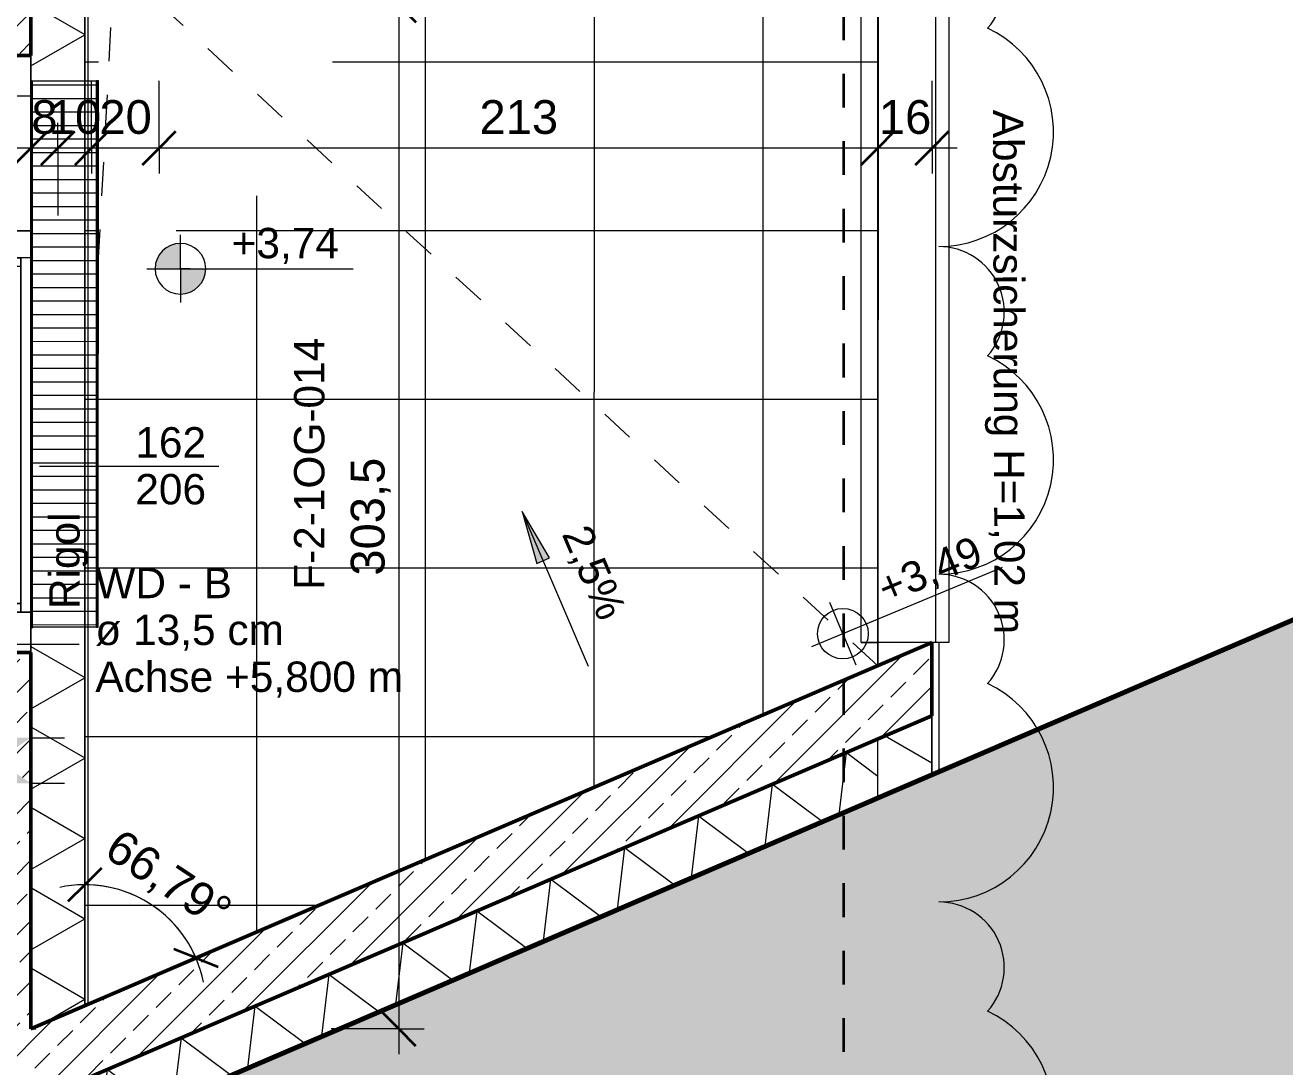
# Model space of a CAD drawing. Header units: metres. Extents: x -67.4 to -27.2, y 43.9 to 89.6.
# Drawn here: x -40.036 to -36.302, y 49.53 to 52.619 of the extents above; entities that cross this region are included whole.
import ezdxf

# ---------------------------------------------------------------- set-up
doc = ezdxf.new("R2010")
doc.units = ezdxf.units.M
for name, pattern in [('Strich Punkt Mittel', [0.015875, 0.00635, -0.004763, 0, -0.004763]), ('Verdeckt', [0.003, 0.002, -0.001]), ('Verdeckt Unten', [0.005, 0.003, -0.002])]:
    doc.linetypes.add(name, pattern=pattern)
for name, color, linetype, lineweight in [('A-DETL-GENF_', 92, 'Continuous', 13), ('A-GLAZ-IDEN_', 152, 'Continuous', 9), ('A_2D', 7, 'Continuous', 13), ('A_Bemassung-50_', 4, 'Continuous', 9), ('A_Bemassung_', 4, 'Continuous', 9), ('A_Beschriftung_', 7, 'Continuous', 9), ('A_Decken', 8, 'Continuous', 13), ('A_Durchbruch', 7, 'Verdeckt', 5), ('A_Gelaender', 7, 'Continuous', 13), ('A_Grundstuecksgrenze', 5, 'Continuous', 70), ('A_Hilfe', 1, 'Continuous', 5), ('A_Raeume_', 7, 'Continuous', 5), ('A_Raster_', 1, 'Continuous', 9), ('A_Waende', 7, 'Continuous', 13), ('G-ANNO-DIMS_', 111, 'Continuous', 9), ('G-ANNO-REVC_', 71, 'Continuous', 9), ('M-EQPM', 50, 'Continuous', 5), ('M-EQPM-IDEN_', 50, 'Continuous', 9), ('Text', 130, 'Continuous', 9)]:
    doc.layers.add(name, color=color, linetype=linetype, lineweight=lineweight)
doc.styles.add('Arial_2', font='arial.ttf', dxfattribs={"height": 0.09})
doc.styles.add('Arial_5', font='arial.ttf', dxfattribs={"height": 0.1})
doc.dimstyles.new('WGA-Bemaßung_1', dxfattribs={"dimscale": 0.3048, "dimtxt": 0.102026, "dimasz": 0.328084, "dimexe": 0.246063, "dimexo": 0.246063, "dimgap": 0.04101, "dimtad": 1, "dimdec": 1, "dimlfac": 100, "dimrnd": 0.1, "dimdsep": 46, "dimtxsty": 'Arial_5', "dimblk1": 'OBLIQUE', "dimblk2": 'OBLIQUE', "dimsah": 1, "dimcen": 0.09, "dimdle": 0.246063, "dimazin": 2, "dimtfac": 1, "dimtdec": 4, "dimtix": 1, "dimtmove": 0, "dimatfit": 3, "dimfxl": 1, "dimtvp": 1, "dimtolj": 1, "dimtzin": 0, "dimarcsym": 2})
doc.dimstyles.new('WGA-Bemaßung_5', dxfattribs={"dimscale": 0.3048, "dimtxt": 0.102026, "dimasz": 0.328084, "dimexe": 0.246063, "dimexo": 0.0625, "dimgap": 0.04101, "dimtad": 1, "dimdec": 1, "dimlfac": 100, "dimrnd": 0.5, "dimdsep": 46, "dimtxsty": 'Arial_5', "dimblk1": 'OBLIQUE', "dimblk2": 'OBLIQUE', "dimsah": 1, "dimcen": 0.09, "dimdle": 0.246063, "dimazin": 2, "dimtfac": 1, "dimtdec": 4, "dimtix": 1, "dimtmove": 0, "dimatfit": 3, "dimfxl": 0.656168, "dimfxlon": 1, "dimtvp": 1, "dimtolj": 1, "dimtzin": 0, "dimarcsym": 2})
pattern_1 = [(45, (0, 0), (-0.08980256, 0.08980256), []), (45, (0.0898, 0), (-0.08980256, 0.08980256), [0.0635, -0.03175])]

# ---------------------------------------------------------------- blocks, each defined once
blk = doc.blocks.new('Typ des oberen Holms - Oberer Geländerholm_Innen_-3408985-263_PP_01OG_BT2')
at = {"layer": 'A_Gelaender', "lineweight": 5}
for p, q in [((-15.1136, 61.332), (-13.3118, 65.6517)), ((-13.2656, 65.6324), (-15.0674, 61.3128)), ((-15.0674, 61.3128), (-15.1136, 61.332))]:
    blk.add_line(p, q, dxfattribs=at)
blk = doc.blocks.new('Typ des oberen Holms - Oberer Geländerholm_Innen_-V3-263_PP_01OG_BT2')
at = {"layer": 'A_Gelaender', "lineweight": 5}
for p, q in [((-15.1136, 61.332), (-13.3118, 65.6517)), ((-15.0674, 61.3128), (-13.2656, 65.6324)), ((-15.1136, 61.332), (-15.0674, 61.3128))]:
    blk.add_line(p, q, dxfattribs=at)
blk = doc.blocks.new('HLS_Rigol - 20x8cm-V62-263_PP_01OG_BT2')
at = {"layer": 'M-EQPM'}
h = blk.add_hatch(dxfattribs=at)
h.set_pattern_fill('FP_108', color=256, style=0, pattern_type=2)
h.set_pattern_definition([(270, (0, 0.6096), (0.04, 0), [])])
h.paths.add_polyline_path([(0, -0.095), (1.62, -0.095), (1.62, 0.095), (0, 0.095), (0, -0.0801)])
for p, q in [((0, 0.1), (1.62, 0.1)), ((0, 0.1), (1.62, 0.1)), ((0, 0.097), (1.62, 0.097)), ((0, 0.095), (1.62, 0.095)), ((0, -0.095), (0, -0.06)), ((1.62, -0.06), (1.62, -0.095)), ((0, -0.095), (1.62, -0.095)), ((0, -0.097), (0, -0.095)), ((0, -0.095), (0, -0.1)), ((0, -0.1), (0, -0.097)), ((0, -0.097), (1.62, -0.097)), ((0, -0.1), (1.62, -0.1)), ((0, -0.1), (1.62, -0.1)), ((0, -0.1), (1.62, -0.1)), ((1.62, -0.1), (1.62, -0.095)), ((1.62, -0.095), (1.62, -0.097)), ((1.62, -0.097), (1.62, -0.1))]:
    blk.add_line(p, q, dxfattribs=at)
blk = doc.blocks.new('Allg_Nachströmöffnung1 - DN 135-V96-263_PP_01OG_BT2')
at = {"layer": 'A-DETL-GENF_', "linetype": 'Verdeckt', "lineweight": 5}
for points in [[(0.0575, -0.1), (0.0575, -0.1), (0.125, 0), (0.0575, 0.0999), (0.0575, 0.0305)], [(0.125, 0), (0.1925, -0.1), (0.1925, 0.0999), (0.1577, 0.0485)]]:
    blk.add_hatch(color=256, dxfattribs=at).paths.add_polyline_path(points)
at = {"layer": 'A_Durchbruch'}
for p, q in [((0.0575, 0.1), (0.0575, -0.26)), ((0.1925, 0.1), (0.1925, -0.26))]:
    blk.add_line(p, q, dxfattribs=at)
blk = doc.blocks.new('Fens_Tuer_2tlg - DK_DF_SL_1770x2520_Terrassentür dicke Aufbau NEU 2-V125-263_PP_01OG_BT2')
at = {"layer": 'A_2D', "lineweight": 5}
for p, q in [((-0.765, 0), (-0.765, 1.05)), ((-0.885, 0.1), (0.885, 0.1)), ((-0.885, 0.1), (0.885, 0.1)), ((-0.885, 0.1), (0.885, 0.1)), ((-0.885, -0.1), (-0.885, 0.1)), ((-0.885, 0.1), (-0.885, -0.1)), ((0.885, 0.1), (0.885, -0.1)), ((0.885, -0.1), (0.885, 0.1)), ((-0.785, 0.02), (-0.74, 0.02)), ((-0.785, 0), (-0.785, 0.02)), ((-0.785, 0.02), (-0.785, 0)), ((0.305, 0.02), (-0.785, 0.02)), ((-0.74, 0.02), (-0.74, -0.07)), ((-0.74, -0.07), (-0.74, 0.02)), ((-0.74, 0.02), (0.26, 0.02)), ((0.26, 0.02), (0.305, 0.02)), ((0.26, -0.07), (0.26, 0.02)), ((0.26, -0.07), (0.26, 0.02)), ((0.305, 0.02), (0.305, 0)), ((0.305, 0.02), (0.305, 0)), ((-0.885, -0.1), (-0.885, 0)), ((-0.885, 0), (-0.765, 0)), ((-0.885, 0), (0.885, 0)), ((-0.885, -0.1), (-0.885, 0)), ((-0.765, 0), (-0.785, 0)), ((-0.785, 0), (0.305, 0)), ((-0.765, -0.07), (-0.765, 0)), ((-0.765, 0), (-0.765, -0.07)), ((0.285, 0), (-0.765, 0)), ((-0.765, 0), (-0.765, -0.1)), ((0.285, 0), (-0.765, 0)), ((-0.765, -0.1), (-0.765, 0)), ((-0.74, -0.018), (0.26, -0.018)), ((-0.74, -0.032), (-0.74, -0.018)), ((-0.74, -0.018), (-0.74, -0.032)), ((0.26, -0.018), (-0.74, -0.018)), ((0.26, -0.032), (-0.74, -0.032)), ((-0.74, -0.032), (0.26, -0.032)), ((0.26, -0.018), (0.26, -0.032)), ((0.26, -0.032), (0.26, -0.018)), ((0.285, 0), (0.285, -0.07)), ((0.305, 0), (0.285, 0)), ((0.285, 0), (0.285, -0.07)), ((0.285, -0.1), (0.285, 0)), ((0.285, 0), (0.365, 0)), ((0.285, -0.1), (0.285, 0)), ((0.365, 0), (0.365, -0.1)), ((0.765, 0), (0.365, 0)), ((0.365, -0.1), (0.365, 0)), ((0.765, -0.1), (0.765, 0)), ((0.765, 0), (0.885, 0)), ((0.765, -0.1), (0.765, 0)), ((0.885, 0), (0.885, -0.1)), ((0.885, -0.1), (0.885, 0)), ((-0.74, -0.07), (-0.765, -0.07)), ((-0.765, -0.07), (0.285, -0.07)), ((0.26, -0.07), (-0.74, -0.07)), ((0.285, -0.07), (0.26, -0.07)), ((0.365, -0.043), (0.765, -0.043)), ((0.365, -0.057), (0.365, -0.043)), ((0.365, -0.043), (0.365, -0.057)), ((0.765, -0.043), (0.365, -0.043)), ((0.765, -0.057), (0.365, -0.057)), ((0.365, -0.057), (0.765, -0.057)), ((0.765, -0.043), (0.765, -0.057)), ((0.765, -0.057), (0.765, -0.043)), ((-0.885, -0.1), (0.885, -0.1)), ((0.885, -0.1), (-0.885, -0.1)), ((-0.765, -0.1), (-0.885, -0.1)), ((0.885, -0.1), (-0.885, -0.1)), ((-0.765, -0.1), (0.285, -0.1)), ((0.365, -0.1), (0.285, -0.1)), ((0.365, -0.1), (0.765, -0.1)), ((0.885, -0.1), (0.765, -0.1)), ((-0.81, -0.26), (0.81, -0.26))]:
    blk.add_line(p, q, dxfattribs=at)
blk.add_arc((-0.765, 0), 1.05, 360, 90, dxfattribs=at)
blk = doc.blocks.new('Family - ___-3180367-263_PP_01OG_BT2')
at = {"layer": 'A_Grundstuecksgrenze'}
blk.add_line((-19.6942, 60.8437), (-10.3832, 60.9369), dxfattribs=at)
blk = doc.blocks.new('DIMBLOCK40-263_PP_01OG_BT2')
at = {"layer": 'A_Bemassung-50_', "transparency": 16777216}
for p, q in [((-39.8588, 50.0702), (-39.8588, 50.1452)), ((-39.8588, 50.0702), (-39.8588, 49.9952)), ((-39.5293, 49.853), (-39.4604, 49.8825)), ((-39.5293, 49.853), (-39.5982, 49.8234)), ((-39.5293, 49.853), (-39.5293, 49.853))]:
    blk.add_line(p, q, dxfattribs=at)
at = {"layer": 'A_Bemassung-50_', "lineweight": 35, "transparency": 16777216}
for p, q in [((-39.8588, 50.0702), (-39.8088, 50.1202)), ((-39.8588, 50.0702), (-39.9088, 50.0202)), ((-39.5293, 49.853), (-39.595, 49.8792)), ((-39.5293, 49.853), (-39.4636, 49.8267))]:
    blk.add_line(p, q, dxfattribs=at)
at = {"layer": 'A_Bemassung-50_', "transparency": 16777216}
for start, end in [(11.228, 101.9834), (23.2131, 89.9983)]:
    blk.add_arc((-39.8588, 49.7116), 0.3585, start, end, dxfattribs=at)
at = {"layer": 'A_Bemassung-50_', "color": 0, "transparency": 16777216, "insert": (-39.7515, 50.2408), "char_height": 0.1, "width": 0.484074, "attachment_point": 1, "rotation": 326.6057, "line_spacing_factor": 0.941778, "style": 'Arial_5'}
blk.add_mtext('66,79°', dxfattribs=at)
blk = doc.blocks.new('_Oblique')
at = {"color": 0, "linetype": 'ByBlock', "lineweight": -2}
blk.add_line((-0.5, -0.5), (0.5, 0.5), dxfattribs=at)
blk = doc.blocks.new('Höhenkoten - 018-55641-263_PP_01OG_BT2')
at = {"layer": 'G-ANNO-DIMS_'}
h = blk.add_hatch(color=256, dxfattribs=at)
edge = h.paths.add_edge_path()
edge.add_line((0, 0), (0, 0.0015))
edge.add_arc((0, 0), 0.0015, 0, 90, ccw=False)
edge.add_line((0.0015, 0), (0, 0))
h = blk.add_hatch(color=256, dxfattribs=at)
edge = h.paths.add_edge_path()
edge.add_line((0, 0), (0, -0.0015))
edge.add_arc((0, 0), 0.0015, 180, 270, ccw=False)
edge.add_line((-0.0015, 0), (0, 0))
for p, q in [((0, 0), (0, 0.002)), ((-0.002, 0), (0.010242, 0)), ((0, 0), (0, -0.002))]:
    blk.add_line(p, q, dxfattribs=at)
blk.add_circle((0, 0), 0.0015, dxfattribs=at)
blk = doc.blocks.new('BS_Fens_PP - rechts-2843221-263_PP_01OG_BT2')
at = {"layer": 'A-GLAZ-IDEN_'}
blk.add_line((0, 0.000124), (0, -0.010513), dxfattribs=at)
blk = doc.blocks.new('DIMBLOCK699-263_PP_01OG_BT2')
at = {"layer": 'A_Bemassung-50_', "transparency": 16777216}
for p, q in [((-37.5088, 52.254), (-37.5088, 52.454)), ((-37.3479, 52.254), (-37.3479, 52.454)), ((-37.2729, 52.254), (-37.5088, 52.254)), ((-37.5088, 52.254), (-37.5088, 52.179)), ((-37.3479, 52.254), (-37.3479, 52.179))]:
    blk.add_line(p, q, dxfattribs=at)
at = {"layer": 'A_Bemassung-50_', "lineweight": 35, "transparency": 16777216}
for p, q in [((-37.5088, 52.254), (-37.4588, 52.304)), ((-37.3479, 52.254), (-37.2979, 52.304)), ((-37.5088, 52.254), (-37.5588, 52.204)), ((-37.3479, 52.254), (-37.3979, 52.204))]:
    blk.add_line(p, q, dxfattribs=at)
at = {"layer": 'A_Bemassung-50_', "color": 0, "transparency": 16777216, "insert": (-37.5053, 52.3963), "char_height": 0.1, "width": 0.184588, "attachment_point": 1, "line_spacing_factor": 0.941778, "style": 'Arial_5'}
blk.add_mtext('16', dxfattribs=at)
blk = doc.blocks.new('DIMBLOCK700-263_PP_01OG_BT2')
at = {"layer": 'A_Bemassung-50_', "transparency": 16777216}
for p, q in [((-39.6387, 52.254), (-39.6387, 52.454)), ((-37.5088, 52.254), (-37.5088, 52.454)), ((-37.5088, 52.254), (-39.6387, 52.254)), ((-39.6387, 52.254), (-39.6387, 52.179)), ((-37.5088, 52.254), (-37.5088, 52.179))]:
    blk.add_line(p, q, dxfattribs=at)
at = {"layer": 'A_Bemassung-50_', "lineweight": 35, "transparency": 16777216}
for p, q in [((-39.6387, 52.254), (-39.5887, 52.304)), ((-37.5088, 52.254), (-37.4588, 52.304)), ((-39.6387, 52.254), (-39.6887, 52.204)), ((-37.5088, 52.254), (-37.5588, 52.204))]:
    blk.add_line(p, q, dxfattribs=at)
at = {"layer": 'A_Bemassung-50_', "color": 0, "transparency": 16777216, "insert": (-38.6891, 52.3963), "char_height": 0.1, "width": 0.276883, "attachment_point": 1, "line_spacing_factor": 0.941778, "style": 'Arial_5'}
blk.add_mtext('213', dxfattribs=at)
blk = doc.blocks.new('DIMBLOCK701-263_PP_01OG_BT2')
at = {"layer": 'A_Bemassung-50_', "transparency": 16777216}
for p, q in [((-39.8387, 52.254), (-39.8387, 52.454)), ((-39.6387, 52.254), (-39.6387, 52.454)), ((-39.6387, 52.254), (-39.8387, 52.254)), ((-39.8387, 52.254), (-39.8387, 52.179)), ((-39.6387, 52.254), (-39.6387, 52.179))]:
    blk.add_line(p, q, dxfattribs=at)
at = {"layer": 'A_Bemassung-50_', "lineweight": 35, "transparency": 16777216}
for p, q in [((-39.8387, 52.254), (-39.7887, 52.304)), ((-39.6387, 52.254), (-39.5887, 52.304)), ((-39.8387, 52.254), (-39.8887, 52.204)), ((-39.6387, 52.254), (-39.6887, 52.204))]:
    blk.add_line(p, q, dxfattribs=at)
at = {"layer": 'A_Bemassung-50_', "color": 0, "transparency": 16777216, "insert": (-39.8156, 52.3963), "char_height": 0.1, "width": 0.184588, "attachment_point": 1, "line_spacing_factor": 0.941778, "style": 'Arial_5'}
blk.add_mtext('20', dxfattribs=at)
blk = doc.blocks.new('DIMBLOCK702-263_PP_01OG_BT2')
at = {"layer": 'A_Bemassung-50_', "transparency": 16777216}
for p, q in [((-39.8387, 52.254), (-39.8387, 52.454)), ((-39.9387, 52.254), (-39.9387, 52.329)), ((-39.8387, 52.254), (-39.9387, 52.254)), ((-39.9387, 52.254), (-39.9387, 52.054)), ((-39.8387, 52.254), (-39.8387, 52.179))]:
    blk.add_line(p, q, dxfattribs=at)
at = {"layer": 'A_Bemassung-50_', "lineweight": 35, "transparency": 16777216}
for p, q in [((-39.9387, 52.254), (-39.8887, 52.304)), ((-39.8387, 52.254), (-39.7887, 52.304)), ((-39.9387, 52.254), (-39.9887, 52.204)), ((-39.8387, 52.254), (-39.8887, 52.204))]:
    blk.add_line(p, q, dxfattribs=at)
at = {"layer": 'A_Bemassung-50_', "color": 0, "transparency": 16777216, "insert": (-39.9656, 52.3963), "char_height": 0.1, "width": 0.184588, "attachment_point": 1, "line_spacing_factor": 0.941778, "style": 'Arial_5'}
blk.add_mtext('10', dxfattribs=at)
blk = doc.blocks.new('DIMBLOCK703-263_PP_01OG_BT2')
at = {"layer": 'A_Bemassung-50_', "transparency": 16777216}
for p, q in [((-40.0187, 52.254), (-40.0187, 52.329)), ((-39.9387, 52.254), (-39.9387, 52.329)), ((-39.9387, 52.254), (-40.0937, 52.254)), ((-40.0187, 52.254), (-40.0187, 52.054)), ((-39.9387, 52.254), (-39.9387, 52.054))]:
    blk.add_line(p, q, dxfattribs=at)
at = {"layer": 'A_Bemassung-50_', "lineweight": 35, "transparency": 16777216}
for p, q in [((-40.0187, 52.254), (-39.9687, 52.304)), ((-39.9387, 52.254), (-39.8887, 52.304)), ((-40.0187, 52.254), (-40.0687, 52.204)), ((-39.9387, 52.254), (-39.9887, 52.204))]:
    blk.add_line(p, q, dxfattribs=at)
at = {"layer": 'A_Bemassung-50_', "color": 0, "transparency": 16777216, "insert": (-40.0172, 52.3963), "char_height": 0.1, "width": 0.092294, "attachment_point": 1, "line_spacing_factor": 0.941778, "style": 'Arial_5'}
blk.add_mtext('8', dxfattribs=at)
blk = doc.blocks.new('DIMBLOCK706-263_PP_01OG_BT2')
at = {"layer": 'A_Bemassung-50_', "lineweight": 35, "transparency": 16777216}
for p, q in [((-38.9282, 52.6771), (-38.9782, 52.7271)), ((-38.9282, 52.6771), (-38.8782, 52.6271)), ((-38.9283, 49.643), (-38.9783, 49.693)), ((-38.9283, 49.643), (-38.8783, 49.593))]:
    blk.add_line(p, q, dxfattribs=at)
at = {"layer": 'A_Bemassung-50_', "transparency": 16777216}
for p, q in [((-38.9282, 52.6771), (-39.1282, 52.6771)), ((-38.9282, 52.6771), (-38.9283, 49.568)), ((-38.9282, 52.6771), (-38.8532, 52.6771)), ((-38.9283, 49.643), (-39.1283, 49.643)), ((-38.9283, 49.643), (-38.8533, 49.643))]:
    blk.add_line(p, q, dxfattribs=at)
at = {"layer": 'A_Bemassung-50_', "color": 0, "transparency": 16777216, "insert": (-39.0705, 50.9866), "char_height": 0.1, "width": 0.416266, "attachment_point": 1, "rotation": 90, "line_spacing_factor": 0.941778, "style": 'Arial_5'}
blk.add_mtext('303,5', dxfattribs=at)
blk = doc.blocks.new('Family - ___-11916813-263_PP_01OG_BT2')
at = {"layer": 'G-ANNO-REVC_'}
for centre, radius, start, end in [((-14.15, 63.0444), 0.1943, 295.5497, 67.36), ((-14.3183, 62.6409), 0.34, 247.36, 42.1512), ((-14.524, 62.1477), 0.1943, 295.5497, 67.36), ((-14.6923, 61.7442), 0.34, 247.36, 42.1512), ((-14.898, 61.2511), 0.1943, 295.5497, 67.36), ((-15.0663, 60.8475), 0.34, 247.36, 42.1512), ((-15.272, 60.3544), 0.1943, 295.5497, 67.36), ((-15.4403, 59.9508), 0.34, 247.36, 42.1512)]:
    blk.add_arc(centre, radius, start, end, dxfattribs=at)
blk = doc.blocks.new('Höhenkoten - 018-55644-263_PP_01OG_BT2')
at = {"layer": 'G-ANNO-DIMS_'}
for p, q in [((0, 0), (0, 0.002)), ((-0.002, 0), (0.010242, 0)), ((0, 0), (0, -0.002))]:
    blk.add_line(p, q, dxfattribs=at)
blk.add_circle((0, 0), 0.0015, dxfattribs=at)

msp = doc.modelspace()

# ---------------------------------------------------------------- hatches: boundary and pattern name
at = {"layer": 'A-DETL-GENF_', "lineweight": 5}
h = msp.add_hatch(dxfattribs=at)
h.set_pattern_fill('FP_171', color=252, style=0, pattern_type=2)
h.set_pattern_definition([(89.998, (-85.848, 81.011), (-0.5, 1.75e-05), []), (179.998, (-85.848, 81.011), (-1.75e-05, -0.5), [])])
h.paths.add_polyline_path([(-39.8588, 49.7116), (-37.5089, 50.7195), (-37.5089, 55.4684), (-39.8586, 55.4685), (-39.8588, 49.9276)])
h.paths.add_polyline_path([(-39.8188, 51.9106), (-39.8187, 52.6771), (-39.6387, 52.6771), (-39.6387, 52.8771), (-39.8137, 52.8521), (-39.8387, 52.6771), (-39.8387, 52.8771), (-39.8189, 52.8771), (-39.8187, 53.5852), (-39.8157, 53.5361), (-39.7277, 53.6097), (-39.7318, 53.5335), (-38.9868, 53.5335), (-38.9868, 53.1739), (-39.1244, 53.1739), (-39.1244, 52.2084), (-39.8187, 51.9106)])
h.paths.add_polyline_path([(-39.8187, 55.1535), (-39.8187, 55.1535), (-39.8187, 55.3877)])
h.paths.add_polyline_path([(-35.4186, 59.5384), (-35.4186, 59.5384), (-35.644, 59.5384)])
h.paths.add_polyline_path([(-37.2796, 59.6652), (-37.2647, 59.6652), (-37.2503, 59.6691), (-37.2374, 59.6766), (-37.2268, 59.6872), (-37.2194, 59.7001), (-37.2156, 59.7146), (-37.2156, 59.7295), (-37.2195, 59.7439), (-37.227, 59.7568), (-37.2376, 59.7673), (-37.2505, 59.7747), (-37.265, 59.7786), (-37.2799, 59.7785), (-37.2943, 59.7746), (-37.3086, 59.7657), (-37.3177, 59.7566), (-37.3251, 59.7436), (-37.329, 59.7292), (-37.3286, 59.7133), (-37.325, 59.6999), (-37.3175, 59.687), (-37.307, 59.6765), (-37.294, 59.669)])
h.paths.add_polyline_path([(-37.3086, 60.5211), (-37.3086, 62.1411), (-37.3486, 62.1411), (-37.3486, 60.5211), (-37.3116, 60.5211)])
h.paths.add_polyline_path([(-52.7485, 64.3116), (-52.7483, 71.7218), (-54.3483, 71.7219), (-54.3485, 64.3116), (-52.7684, 64.3116)])
h.paths.add_polyline_path([(-35.4184, 66.3384), (-35.4184, 66.3384), (-35.644, 66.3384)])
h.paths.add_polyline_path([(-37.2813, 66.4329), (-37.2664, 66.433), (-37.252, 66.4368), (-37.2381, 66.4453), (-37.2285, 66.4549), (-37.2211, 66.4679), (-37.2173, 66.4823), (-37.2176, 66.4982), (-37.2212, 66.5116), (-37.2287, 66.5245), (-37.2393, 66.535), (-37.2522, 66.5424), (-37.2666, 66.5463), (-37.2816, 66.5462), (-37.296, 66.5423), (-37.3089, 66.5348), (-37.3194, 66.5243), (-37.3268, 66.5113), (-37.3306, 66.4969), (-37.3306, 66.482), (-37.3267, 66.4676), (-37.3192, 66.4547), (-37.3084, 66.444), (-37.2957, 66.4367), (-37.2867, 66.4344)])
h.paths.add_polyline_path([(-52.7484, 66.6449), (-52.7503, 66.6744), (-53.2979, 66.6744), (-53.2506, 66.8083), (-53.3468, 66.8083), (-53.2979, 66.9628), (-53.2978, 67.9718), (-52.7503, 67.9718), (-52.7503, 67.4575), (-52.7484, 67.4575), (-52.7484, 66.8083)])
h.paths.add_polyline_path([(-37.3084, 67.4037), (-37.3084, 69.0237), (-37.3484, 69.0237), (-37.3483, 67.4037), (-37.3114, 67.4037)])
h.paths.add_polyline_path([(-52.7503, 68.0518), (-52.7684, 68.0519), (-52.7684, 68.2027), (-52.9434, 68.1777), (-52.9614, 68.0518), (-53.2978, 68.0519), (-53.2978, 69.3198), (-52.7502, 69.3198), (-52.7503, 68.0519)])
h.paths.add_polyline_path([(-35.4182, 72.6384), (-35.4182, 72.6384), (-35.644, 72.6384)])
h.paths.add_polyline_path([(-37.2797, 73.3336), (-37.2647, 73.3336), (-37.2503, 73.3375), (-37.2374, 73.345), (-37.2269, 73.3556), (-37.2195, 73.3685), (-37.2157, 73.383), (-37.2157, 73.3979), (-37.2196, 73.4123), (-37.2271, 73.4252), (-37.2377, 73.4357), (-37.2506, 73.4431), (-37.265, 73.447), (-37.2799, 73.4469), (-37.2943, 73.443), (-37.3082, 73.4346), (-37.3178, 73.425), (-37.3252, 73.412), (-37.329, 73.3976), (-37.329, 73.3827), (-37.3251, 73.3683), (-37.3176, 73.3554), (-37.307, 73.3449), (-37.2941, 73.3374)])
h.paths.add_polyline_path([(-37.3082, 73.6624), (-37.3082, 74.7124), (-37.3482, 74.7124), (-37.3481, 73.6624), (-37.3112, 73.6624)])
h.paths.add_polyline_path([(-37.3082, 75.4874), (-37.3082, 75.4874), (-37.3082, 76.5374), (-37.3481, 76.5374), (-37.3481, 75.4874), (-37.3111, 75.4874)])
h.paths.add_polyline_path([(-37.3273, 76.6372), (-37.3273, 76.6384), (-37.3473, 76.6384), (-37.3473, 76.6372), (-37.3279, 76.6372)])
h.paths.add_polyline_path([(-35.4181, 76.638), (-35.4183, 76.6384), (-35.4183, 76.638)])
h.paths.add_polyline_path([(-37.5481, 78.6563), (-37.5481, 83.0394), (-40.5679, 83.0394), (-40.5681, 78.6564), (-37.6336, 78.6563)])
h.paths.add_polyline_path([(-39.8047, 80.0399), (-40.528, 80.0399), (-40.528, 80.0864), (-40.5503, 80.0864), (-40.548, 80.1217), (-40.548, 80.6482), (-40.5533, 80.6519), (-40.5531, 81.3156), (-39.6672, 81.3156), (-39.6672, 80.0399)])
h.paths.add_polyline_path([(-40.548, 80.5137), (-40.348, 80.5137), (-40.348, 80.7137), (-40.523, 80.6887), (-40.5473, 80.5188)])
at = {"layer": 'A-DETL-GENF_'}
msp.add_hatch(color=253, dxfattribs=at).paths.add_polyline_path([(-54.2379, 44.7336), (-32.3013, 44.7336), (-32.3013, 52.5466), (-33.0402, 52.2443), (-41.5978, 48.5741), (-54.349, 47.6519), (-54.449, 47.6519), (-54.349, 46.2693)])
at = {"layer": 'A_Waende', "lineweight": 5}
h = msp.add_hatch(dxfattribs=at)
h.set_pattern_fill('FP_4', color=250, style=0, pattern_type=2)
h.set_pattern_definition(pattern_1)
h.paths.add_polyline_path([(-40.2188, 49.5573), (-40.0188, 49.643), (-40.0188, 50.371), (-40.2188, 50.371), (-40.2188, 49.643)])
h.paths.add_polyline_path([(-40.1188, 50.4385), (-40.2188, 50.506), (-40.2187, 50.3711), (-40.1568, 50.4129)])
h.paths.add_polyline_path([(-40.0188, 50.371), (-40.0188, 50.506), (-40.1188, 50.4385), (-40.0188, 50.371)])
h.paths.add_polyline_path([(-40.0188, 50.506), (-40.0188, 50.7585), (-40.2188, 50.7585), (-40.2187, 50.506), (-40.0188, 50.506)])
h.paths.add_polyline_path([(-40.0187, 52.5285), (-40.0187, 53.4585), (-40.2187, 53.4585), (-40.2187, 52.5285), (-40.1187, 52.5285)])
h.paths.add_polyline_path([(-40.0187, 55.2285), (-40.0186, 55.6285), (-40.2186, 55.6285), (-40.2186, 55.2285), (-40.0187, 55.2285)])
h = msp.add_hatch(dxfattribs=at)
h.set_pattern_fill('FP_65', color=250, angle=202.64, style=0, pattern_type=2)
h.set_pattern_definition([(89.998, (-39.85856, 52.59038), (-0.20637, 7e-06), []), (149.998, (-39.85856, 52.59038), (-0.103191, -0.178718), []), (209.998, (-39.85856, 52.59038), (0.103179, -0.178725), [])])
h.paths.add_polyline_path([(-40.0188, 49.643), (-39.8588, 49.7116), (-39.8588, 50.8335), (-40.0188, 50.8335), (-40.0188, 49.6774)])
h.paths.add_polyline_path([(-39.8587, 52.4535), (-39.8588, 53.5335), (-40.0187, 53.5335), (-40.0187, 52.4535), (-39.8588, 52.4535)])
h.paths.add_polyline_path([(-39.9196, 53.5335), (-39.9196, 53.5335), (-39.8588, 53.5335)])
h.paths.add_polyline_path([(-39.8587, 55.1535), (-39.8588, 55.4685), (-40.0186, 55.4685), (-40.0186, 55.1535), (-39.8587, 55.1535)])
h = msp.add_hatch(dxfattribs=at)
h.set_pattern_fill('FP_4', color=250, style=0, pattern_type=2)
h.set_pattern_definition(pattern_1)
h.paths.add_polyline_path([(-41.6362, 48.7318), (-37.3489, 50.5705), (-37.3489, 50.7881), (-41.6841, 48.9288), (-41.6628, 48.8411)])
h = msp.add_hatch(dxfattribs=at)
h.set_pattern_fill('FP_71', color=250, angle=-157.36, style=0, pattern_type=2)
h.set_pattern_definition([(270, (-37.50891, 50.5236), (0.20637, -7e-06), []), (330, (-37.50891, 50.5236), (0.1032, 0.17873), []), (30, (-37.50891, 50.5236), (-0.10318, 0.17873), [])])
h.paths.add_polyline_path([(-37.5089, 50.3277), (-37.3489, 50.3964), (-37.3489, 50.5705), (-37.5089, 50.5018)])
h = msp.add_hatch(dxfattribs=at)
h.set_pattern_fill('FP_1', color=250, angle=-157.36, style=0, pattern_type=2)
h.set_pattern_definition([(203.213, (-39.57267, 49.61625), (0.081345, -0.189673), []), (263.213, (-39.57267, 49.61625), (0.204934, -0.02439), []), (323.213, (-39.57267, 49.61625), (0.123583, 0.165275), [])])
h.paths.add_polyline_path([(-41.5978, 48.5741), (-37.5089, 50.3277), (-37.5089, 50.5018), (-41.6362, 48.7318)])
at = {"layer": 'G-ANNO-DIMS_'}
msp.add_hatch(color=256, dxfattribs=at).paths.add_polyline_path([(-38.5629, 51.1768), (-38.5195, 51.0226), (-38.4811, 51.0391)])

# ---------------------------------------------------------------- linework, layer by layer
at = {"layer": 'A_2D'}
for p, q in [((-39.8586, 55.4685), (-39.8588, 49.7116)), ((-37.5089, 50.7195), (-37.5088, 55.4685)), ((-33.0402, 52.2443), (-41.5978, 48.5741)), ((-39.8588, 49.7116), (-37.5089, 50.7195))]:
    msp.add_line(p, q, dxfattribs=at)
at = {"layer": 'A_2D', "lineweight": 5}
msp.add_line((-37.3489, 50.3994), (-37.3539, 50.399), dxfattribs=at)
at = {"layer": 'A_Decken', "linetype": 'Verdeckt Unten'}
for p, q in [((-39.8188, 51.9128), (-39.7749, 52.7307)), ((-37.5089, 50.7195), (-39.7115, 52.7496))]:
    msp.add_line(p, q, dxfattribs=at)
at = {"layer": 'A_Decken'}
for p, q in [((-39.8187, 52.4535), (-39.8237, 52.4535)), ((-39.8188, 50.8335), (-39.8187, 52.4535)), ((-39.8238, 50.8335), (-39.8188, 50.8335)), ((-37.5089, 50.7881), (-37.5089, 50.7195)), ((-37.5089, 50.7881), (-37.5089, 50.7195))]:
    msp.add_line(p, q, dxfattribs=at)
at = {"layer": 'A_Hilfe'}
msp.add_line((-40.0188, 49.643), (-40.0038, 49.643), dxfattribs=at)
at = {"layer": 'A_Raeume_', "flags": 128}
msp.add_lwpolyline([(-39.8588, 49.7116), (-37.5079, 50.7199), (-37.5079, 55.4685), (-39.8586, 55.4685)], close=True, dxfattribs=at)
at = {"layer": 'A_Raster_', "linetype": 'Strich Punkt Mittel', "lineweight": 35}
msp.add_line((-37.6095, 48.5744), (-37.6083, 85.8699), dxfattribs=at)
at = {"layer": 'A_Waende'}
for p, q in [((-37.3379, 55.4684), (-37.3379, 50.7885)), ((-37.2979, 55.4685), (-37.2979, 50.7885)), ((-40.0188, 50.8335), (-40.0187, 52.4535)), ((-37.2979, 50.7885), (-37.5081, 50.7885)), ((-37.5079, 50.7199), (-37.5079, 50.7885)), ((-37.3489, 50.7881), (-37.348, 50.7885)), ((-37.3479, 50.3999), (-37.3479, 50.7885)), ((-37.3279, 50.7885), (-37.3279, 50.3999)), ((-37.3279, 50.3999), (-37.3479, 50.3999))]:
    msp.add_line(p, q, dxfattribs=at)
at = {"layer": 'A_Waende', "color": 250, "lineweight": 5}
for p, q in [((-39.8587, 52.4535), (-39.8587, 53.5335)), ((-40.0187, 52.5285), (-40.0187, 52.4535)), ((-40.0187, 52.4535), (-39.8587, 52.4535)), ((-40.0188, 50.8335), (-40.0188, 50.7585)), ((-39.8588, 50.8335), (-40.0188, 50.8335)), ((-39.8588, 49.7116), (-39.8588, 50.8335)), ((-37.3489, 50.3964), (-37.3489, 50.5705)), ((-41.5978, 48.5741), (-37.3489, 50.3964))]:
    msp.add_line(p, q, dxfattribs=at)
at = {"layer": 'A_Waende', "color": 10, "lineweight": 50}
for p, q in [((-40.0187, 52.5285), (-40.0187, 53.4585)), ((-40.2187, 52.5285), (-40.0187, 52.5285)), ((-37.3489, 50.7881), (-40.0188, 49.643)), ((-37.3489, 50.5705), (-37.3489, 50.7881)), ((-40.0188, 50.7585), (-40.2188, 50.7585)), ((-40.0188, 49.643), (-40.0188, 50.7585)), ((-41.6362, 48.7318), (-37.3489, 50.5705))]:
    msp.add_line(p, q, dxfattribs=at)
at = {"layer": 'G-ANNO-DIMS_'}
for p, q in [((-39.5467, 51.8965), (-39.5754, 51.8965)), ((-38.5629, 51.1768), (-38.5195, 51.0226)), ((-38.4811, 51.0391), (-38.5629, 51.1768)), ((-38.3658, 50.7173), (-38.5629, 51.1768)), ((-38.5195, 51.0226), (-38.4811, 51.0391))]:
    msp.add_line(p, q, dxfattribs=at)

# ---------------------------------------------------------------- block references
at = {"layer": 'A-GLAZ-IDEN_', "xscale": 49.99999999999998, "yscale": 49.99999999999998, "zscale": 49.99999999999998, "rotation": 89.99827587846517}
msp.add_blockref('BS_Fens_PP - rechts-2843221-263_PP_01OG_BT2', (-39.9869, 51.3112), dxfattribs=at)
at = {"layer": 'A_2D', "lineweight": 5, "rotation": 89.9982758784651}
msp.add_blockref('Fens_Tuer_2tlg - DK_DF_SL_1770x2520_Terrassentür dicke Aufbau NEU 2-V125-263_PP_01OG_BT2', (-40.1188, 51.6435), dxfattribs=at)
at = {"layer": 'A_Durchbruch', "rotation": 89.9982758784651}
msp.add_blockref('Allg_Nachströmöffnung1 - DN 135-V96-263_PP_01OG_BT2', (-40.1188, 50.3135), dxfattribs=at)
at = {"layer": 'A_Gelaender', "lineweight": 5, "rotation": 22.64000000000043}
for name in ['Typ des oberen Holms - Oberer Geländerholm_Innen_-3408985-263_PP_01OG_BT2', 'Typ des oberen Holms - Oberer Geländerholm_Innen_-V3-263_PP_01OG_BT2']:
    msp.add_blockref(name, (0, 0), dxfattribs=at)
at = {"layer": 'A_Grundstuecksgrenze', "rotation": 22.64000000000043}
msp.add_blockref('Family - ___-3180367-263_PP_01OG_BT2', (0, 0), dxfattribs=at)
at = {"layer": 'G-ANNO-DIMS_', "extrusion": (0, 0, -1), "rotation": 180}
for p, xscale, yscale, zscale in [((39.5754, 51.8965), 49.99999999999997, 49.99999999999997, 49.99999999999997), ((40.388, 50.783), 49.99999999999998, 49.99999999999998, 49.99999999999998)]:
    msp.add_blockref('Höhenkoten - 018-55641-263_PP_01OG_BT2', p, dxfattribs=dict(at, xscale=xscale, yscale=yscale, zscale=zscale))
at = {"layer": 'G-ANNO-DIMS_', "xscale": 49.99999999999998, "yscale": 49.99999999999998, "zscale": 49.99999999999998, "rotation": 22.64000000000044}
msp.add_blockref('Höhenkoten - 018-55644-263_PP_01OG_BT2', (-37.6121, 50.8145), dxfattribs=at)
at = {"layer": 'G-ANNO-REVC_', "rotation": 22.64000000000043}
msp.add_blockref('Family - ___-11916813-263_PP_01OG_BT2', (0, 0), dxfattribs=at)
at = {"layer": 'M-EQPM', "rotation": 89.9982758784651}
msp.add_blockref('HLS_Rigol - 20x8cm-V62-263_PP_01OG_BT2', (-39.9188, 50.8335), dxfattribs=at)

# ---------------------------------------------------------------- texts
at = {"layer": 'A-GLAZ-IDEN_', "char_height": 0.09, "attachment_point": 1, "style": 'Arial_2'}
for s, insert, width, rotation in [('F-2-1OG-014', (-39.2387, 50.9442), 0.889873, 90), ('162', (-39.7092, 51.4268), 0.252532, 359.9983), ('206', (-39.7092, 51.2879), 0.252532, 359.9983)]:
    msp.add_mtext(s, dxfattribs=dict(at, insert=insert, width=width, rotation=rotation))
at = {"layer": 'A_Beschriftung_', "char_height": 0.09, "attachment_point": 1, "style": 'Arial_2'}
for s, insert, width in [('WD - B', (-39.8276, 51.0097), 0.489029), ('ø 13,5 cm', (-39.8276, 50.8708), 0.665401), ('Achse +5,800 m', (-39.8276, 50.7319), 1.082278)]:
    msp.add_mtext(s, dxfattribs=dict(at, insert=insert, width=width))
at = {"layer": 'G-ANNO-DIMS_', "insert": (-39.4238, 52.0176), "char_height": 0.09, "width": 0.380128, "attachment_point": 1, "line_spacing_factor": 0.941778, "style": 'Arial_2'}
msp.add_mtext('+3,74', dxfattribs=at)
at = {"layer": 'G-ANNO-DIMS_', "char_height": 0.09, "attachment_point": 1, "line_spacing_factor": 0.941778, "style": 'Arial_2'}
for s, insert, width, rotation in [('2,5%', (-38.3634, 51.1457), 0.342666, 293.2131), ('+3,49', (-37.5188, 50.9846), 0.380128, 22.64)]:
    msp.add_mtext(s, dxfattribs=dict(at, insert=insert, width=width, rotation=rotation))
at = {"layer": 'M-EQPM-IDEN_', "insert": (-39.9643, 50.8875), "char_height": 0.09, "width": 0.3327, "attachment_point": 1, "rotation": 90, "style": 'Arial_2'}
msp.add_mtext('Rigol', dxfattribs=at)
at = {"layer": 'Text', "color": 7, "insert": (-37.077, 52.3681), "char_height": 0.09, "width": 1.835864, "attachment_point": 1, "rotation": 270.1582, "style": 'Arial_2'}
msp.add_mtext('Absturzsicherung H=1,02 m', dxfattribs=at)

# ---------------------------------------------------------------- dimensions: what is measured, and where the dimension line sits
at = {"layer": 'A_Bemassung_'}
for base, p1, p2, angle, override, picture, middle in [((-38.9283, 49.643), (-39.1282, 52.6771), (-39.1283, 49.643), 89.9983, {"dimpost": '<>', "dimfxl": 3.034138}, 'DIMBLOCK706-263_PP_01OG_BT2', (-38.9918, 51.1601)), ((-39.8387, 52.254), (-39.6387, 52.454), (-39.8387, 52.454), 0, {"dimpost": '<>', "dimfxl": 0.2}, 'DIMBLOCK701-263_PP_01OG_BT2', (-39.7387, 52.3176)), ((-40.0187, 52.254), (-39.9387, 52.054), (-40.0187, 52.054), 0, {"dimpost": '<>', "dimfxl": 0.08}, 'DIMBLOCK703-263_PP_01OG_BT2', (-39.9787, 52.3176))]:
    dim = msp.add_linear_dim(base=base, p1=p1, p2=p2, angle=angle, dimstyle='WGA-Bemaßung_5', override=override, dxfattribs=at)
    dim.commit()
    dim.dimension.update_dxf_attribs({"geometry": picture, "text_midpoint": middle})
for base, p1, p2, override, picture, middle in [((-39.9387, 52.254), (-39.8387, 52.454), (-39.9387, 52.054), {"dimpost": '<>', "dimfxl": 0.412314}, 'DIMBLOCK702-263_PP_01OG_BT2', (-39.8887, 52.3176)), ((-39.6387, 52.254), (-37.5088, 52.454), (-39.6387, 52.454), {"dimpost": '<>', "dimfxl": 2.129964}, 'DIMBLOCK700-263_PP_01OG_BT2', (-38.5737, 52.3176)), ((-37.5088, 52.254), (-37.3479, 52.454), (-37.5088, 52.454), {"dimpost": '<>', "dimfxl": 0.160831}, 'DIMBLOCK699-263_PP_01OG_BT2', (-37.4283, 52.3176))]:
    dim = msp.add_linear_dim(base=base, p1=p1, p2=p2, dimstyle='WGA-Bemaßung_5', override=override, dxfattribs=at)
    dim.commit()
    dim.dimension.update_dxf_attribs({"geometry": picture, "text_midpoint": middle})
dim = msp.add_angular_dim_3p(base=(-39.6074, 49.96727), center=(-39.85882, 49.71165), p1=(-39.39144, 49.91209), p2=(-39.8588, 50.22019), dimstyle='WGA-Bemaßung_1', override={"dimpost": '<>', "dimfxl": 0.559777}, dxfattribs=at)
dim.commit()
dim.dimension.update_dxf_attribs({"geometry": 'DIMBLOCK40-263_PP_01OG_BT2', "text_midpoint": (-39.62649, 50.06406)})

doc.saveas('drawing.dxf')
